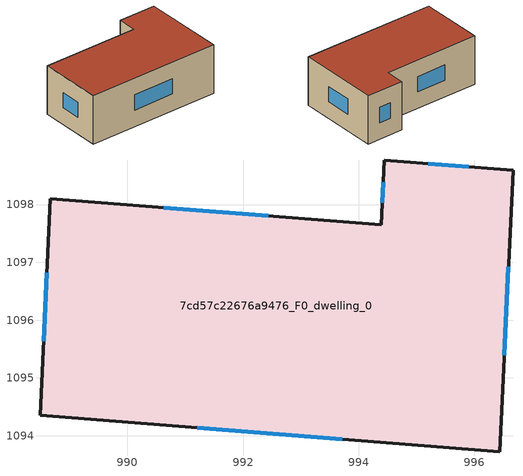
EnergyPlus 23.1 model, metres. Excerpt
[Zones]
7cd57c22676a9476_F0_dwelling_0
 floor ground (EU_floor_Construction): 996.67,1098.59 996.44,1093.72 988.49,1094.35 988.66,1098.1 994.39,1097.65 994.45,1098.77 z0
 wall outside (EU_wall_Construction): 996.67,1098.59 994.45,1098.77 994.39,1097.65 988.66,1098.1 988.49,1094.35 996.44,1093.72 996.67,1098.59 z0:3
 window (EU_Window_Construction): 995.91,1098.65 995.21,1098.71 / 996.52,1095.39 996.59,1096.92 / 991.21,1094.14 993.72,1093.94 / 988.6,1096.82 988.55,1095.64 / 992.43,1097.8 990.63,1097.95 / 994.43,1098.39 994.41,1098.03 z1.03:1.97
 roof outside (EU_roof_Construction): 996.44,1093.72 996.67,1098.59 994.45,1098.77 994.39,1097.65 988.66,1098.1 988.49,1094.35 z3
[Building]
EU S2 Campaign: North Axis=0; Terrain=City; Solar Distribution=FullExterior
[Site:Location]
Cape.Town.Intl.AP: Latitude=-33.965; Longitude=18.602; Time Zone=2; Elevation=46
[SizingPeriod:WeatherFileDays]
AnnualSizingPeriod: Begin Month=1; Begin Day of Month=1; End Month=12; End Day of Month=31; Day of Week for Start Day=Monday; Use Weather File Daylight Saving Period=No; Use Weather File Rain and Snow Indicators=No
[MATERIAL]
EU_InternalMass_Material: Roughness=MediumRough; Thickness=0.1; Conductivity=1; Density=1800; Specific Heat=900; Thermal Absorptance=0.9; Solar Absorptance=0.7; Visible Absorptance=0.7
[MATERIAL:NOMASS] Roughness=MediumRough; Thermal Absorptance=0.9; Solar Absorptance=0.7; Visible Absorptance=0.7
Name | Thermal Resistance
EU_wall_NoMass | 0.493876
EU_roof_NoMass | 0.449382
EU_floor_NoMass | 1.25
[WINDOWMATERIAL:SIMPLEGLAZINGSYSTEM]
EU_Window_SimpleGlazing: UFactor=4.4; Solar Heat Gain Coefficient=0.85; Visible Transmittance=0.85
[CONSTRUCTION]
EU_wall_Construction: EU_wall_NoMass
EU_roof_Construction: EU_roof_NoMass
EU_floor_Construction: EU_floor_NoMass
EU_Window_Construction: EU_Window_SimpleGlazing
EU_InternalMass_Construction: EU_InternalMass_Material
[ZONE]
7cd57c22676a9476_F0_dwelling_0: Type=1; Multiplier=1; Ceiling Height=autocalculate; Volume=97.3436; Floor Area=autocalculate; Part of Total Floor Area=Yes
[INTERNALMASS]
7cd57c22676a9476_F0_dwelling_0_EU_InternalMass: Construction=EU_InternalMass_Construction; Zone or ZoneList=7cd57c22676a9476_F0_dwelling_0; Surface Area=32.4478
[OTHEREQUIPMENT]
EU_Step8_InternalGain_7cd57c22676a9476_F0_dwelling_0_f000: Fuel Type=Electricity; Zone or ZoneList or Space or SpaceList=7cd57c22676a9476_F0_dwelling_0; Schedule=EU_Step8_GainSchedule_7cd57c22676a9476_F0_dwelling_0_f000; Design Level Calculation Method=Watts/Area; Power per Zone Floor Area=1; Fraction Latent=0; Fraction Radiant=0; Fraction Lost=0; Carbon Dioxide Generation Rate=0; EndUse Subcategory=EU_Step8_InternalGains
[ZONEVENTILATION:DESIGNFLOWRATE]
EU_ConstantAir_7cd57c22676a9476_F0_dwelling_0: Zone or ZoneList or Space or SpaceList=7cd57c22676a9476_F0_dwelling_0; Schedule=EU_AlwaysOn; Design Flow Rate Calculation Method=AirChanges/Hour; Air Changes per Hour=0.64; Ventilation Type=Natural; Fan Pressure Rise=0; Fan Total Efficiency=1; Constant Term Coefficient=1; Temperature Term Coefficient=0; Velocity Term Coefficient=0; Velocity Squared Term Coefficient=0; Minimum Indoor Temperature=-100; Maximum Indoor Temperature=100; Delta Temperature=-100; Minimum Outdoor Temperature=-100; Maximum Outdoor Temperature=100; Maximum Wind Speed=40
[HVACTEMPLATE:THERMOSTAT]
EU_HeatOnly_7cd57c22676a9476_F0_dwelling_0: Constant Heating Setpoint=20; Constant Cooling Setpoint=50
[HVACTEMPLATE:ZONE:IDEALLOADSAIRSYSTEM]
7cd57c22676a9476_F0_dwelling_0: Template Thermostat=EU_HeatOnly_7cd57c22676a9476_F0_dwelling_0; System Availability Schedule=EU_AlwaysOn; Maximum Heating Supply Air Temperature=50; Minimum Cooling Supply Air Temperature=13; Maximum Heating Supply Air Humidity Ratio=0.0156; Minimum Cooling Supply Air Humidity Ratio=0.0077; Heating Limit=NoLimit; Cooling Limit=NoLimit; Heating Availability Schedule=EU_AlwaysOn; Cooling Availability Schedule=EU_CoolingOff; Dehumidification Control Type=ConstantSensibleHeatRatio; Cooling Sensible Heat Ratio=0.7; Dehumidification Setpoint=60; Humidification Control Type=None; Humidification Setpoint=30; Outdoor Air Method=None; Outdoor Air Flow Rate per Person=0.00944; Outdoor Air Flow Rate per Zone Floor Area=0; Outdoor Air Flow Rate per Zone=0; Demand Controlled Ventilation Type=None; Outdoor Air Economizer Type=NoEconomizer; Heat Recovery Type=None; Sensible Heat Recovery Effectiveness=0.7; Latent Heat Recovery Effectiveness=0.65
[SIZING:ZONE]
7cd57c22676a9476_F0_dwelling_0: Zone Cooling Design Supply Air Temperature Input Method=SupplyAirTemperature; Zone Cooling Design Supply Air Temperature=13; Zone Heating Design Supply Air Temperature Input Method=SupplyAirTemperature; Zone Heating Design Supply Air Temperature=50; Zone Cooling Design Supply Air Humidity Ratio=0.008; Zone Heating Design Supply Air Humidity Ratio=0.008; Cooling Design Air Flow Method=DesignDay; Cooling Design Air Flow Rate=0; Cooling Minimum Air Flow per Zone Floor Area=0.000762; Cooling Minimum Air Flow=0; Cooling Minimum Air Flow Fraction=0.2; Heating Design Air Flow Method=DesignDay; Heating Design Air Flow Rate=0; Heating Maximum Air Flow per Zone Floor Area=0.002032; Heating Maximum Air Flow=0.141576; Heating Maximum Air Flow Fraction=0.3; Account for Dedicated Outdoor Air System=No; Dedicated Outdoor Air System Control Strategy=NeutralSupplyAir; Dedicated Outdoor Air Low Setpoint Temperature for Design=autosize; Dedicated Outdoor Air High Setpoint Temperature for Design=autosize; Zone Load Sizing Method=Sensible Load Only No Latent Load; Zone Latent Cooling Design Supply Air Humidity Ratio Input Method=HumidityRatioDifference; Zone Cooling Design Supply Air Humidity Ratio Difference=0.005; Zone Latent Heating Design Supply Air Humidity Ratio Input Method=HumidityRatioDifference; Zone Humidification Design Supply Air Humidity Ratio Difference=0.005
[SCHEDULE:CONSTANT]
Name | Hourly Value
EU_AlwaysOn | 1
EU_CoolingOff | 0
[SCHEDULE:FILE]
EU_Step8_GainSchedule_7cd57c22676a9476_F0_dwelling_0_f000: File=../../schedules/7cd57c22676a9476/7cd57c22676a9476_F0_dwelling_0_f000_gain.csv; Column Number=1; Rows to Skip at Top=0; Number of Hours of Data=8760; Column Separator=Comma; Interpolate to Timestep=No; Minutes per Item=60; Adjust Schedule for Daylight Savings=Yes
